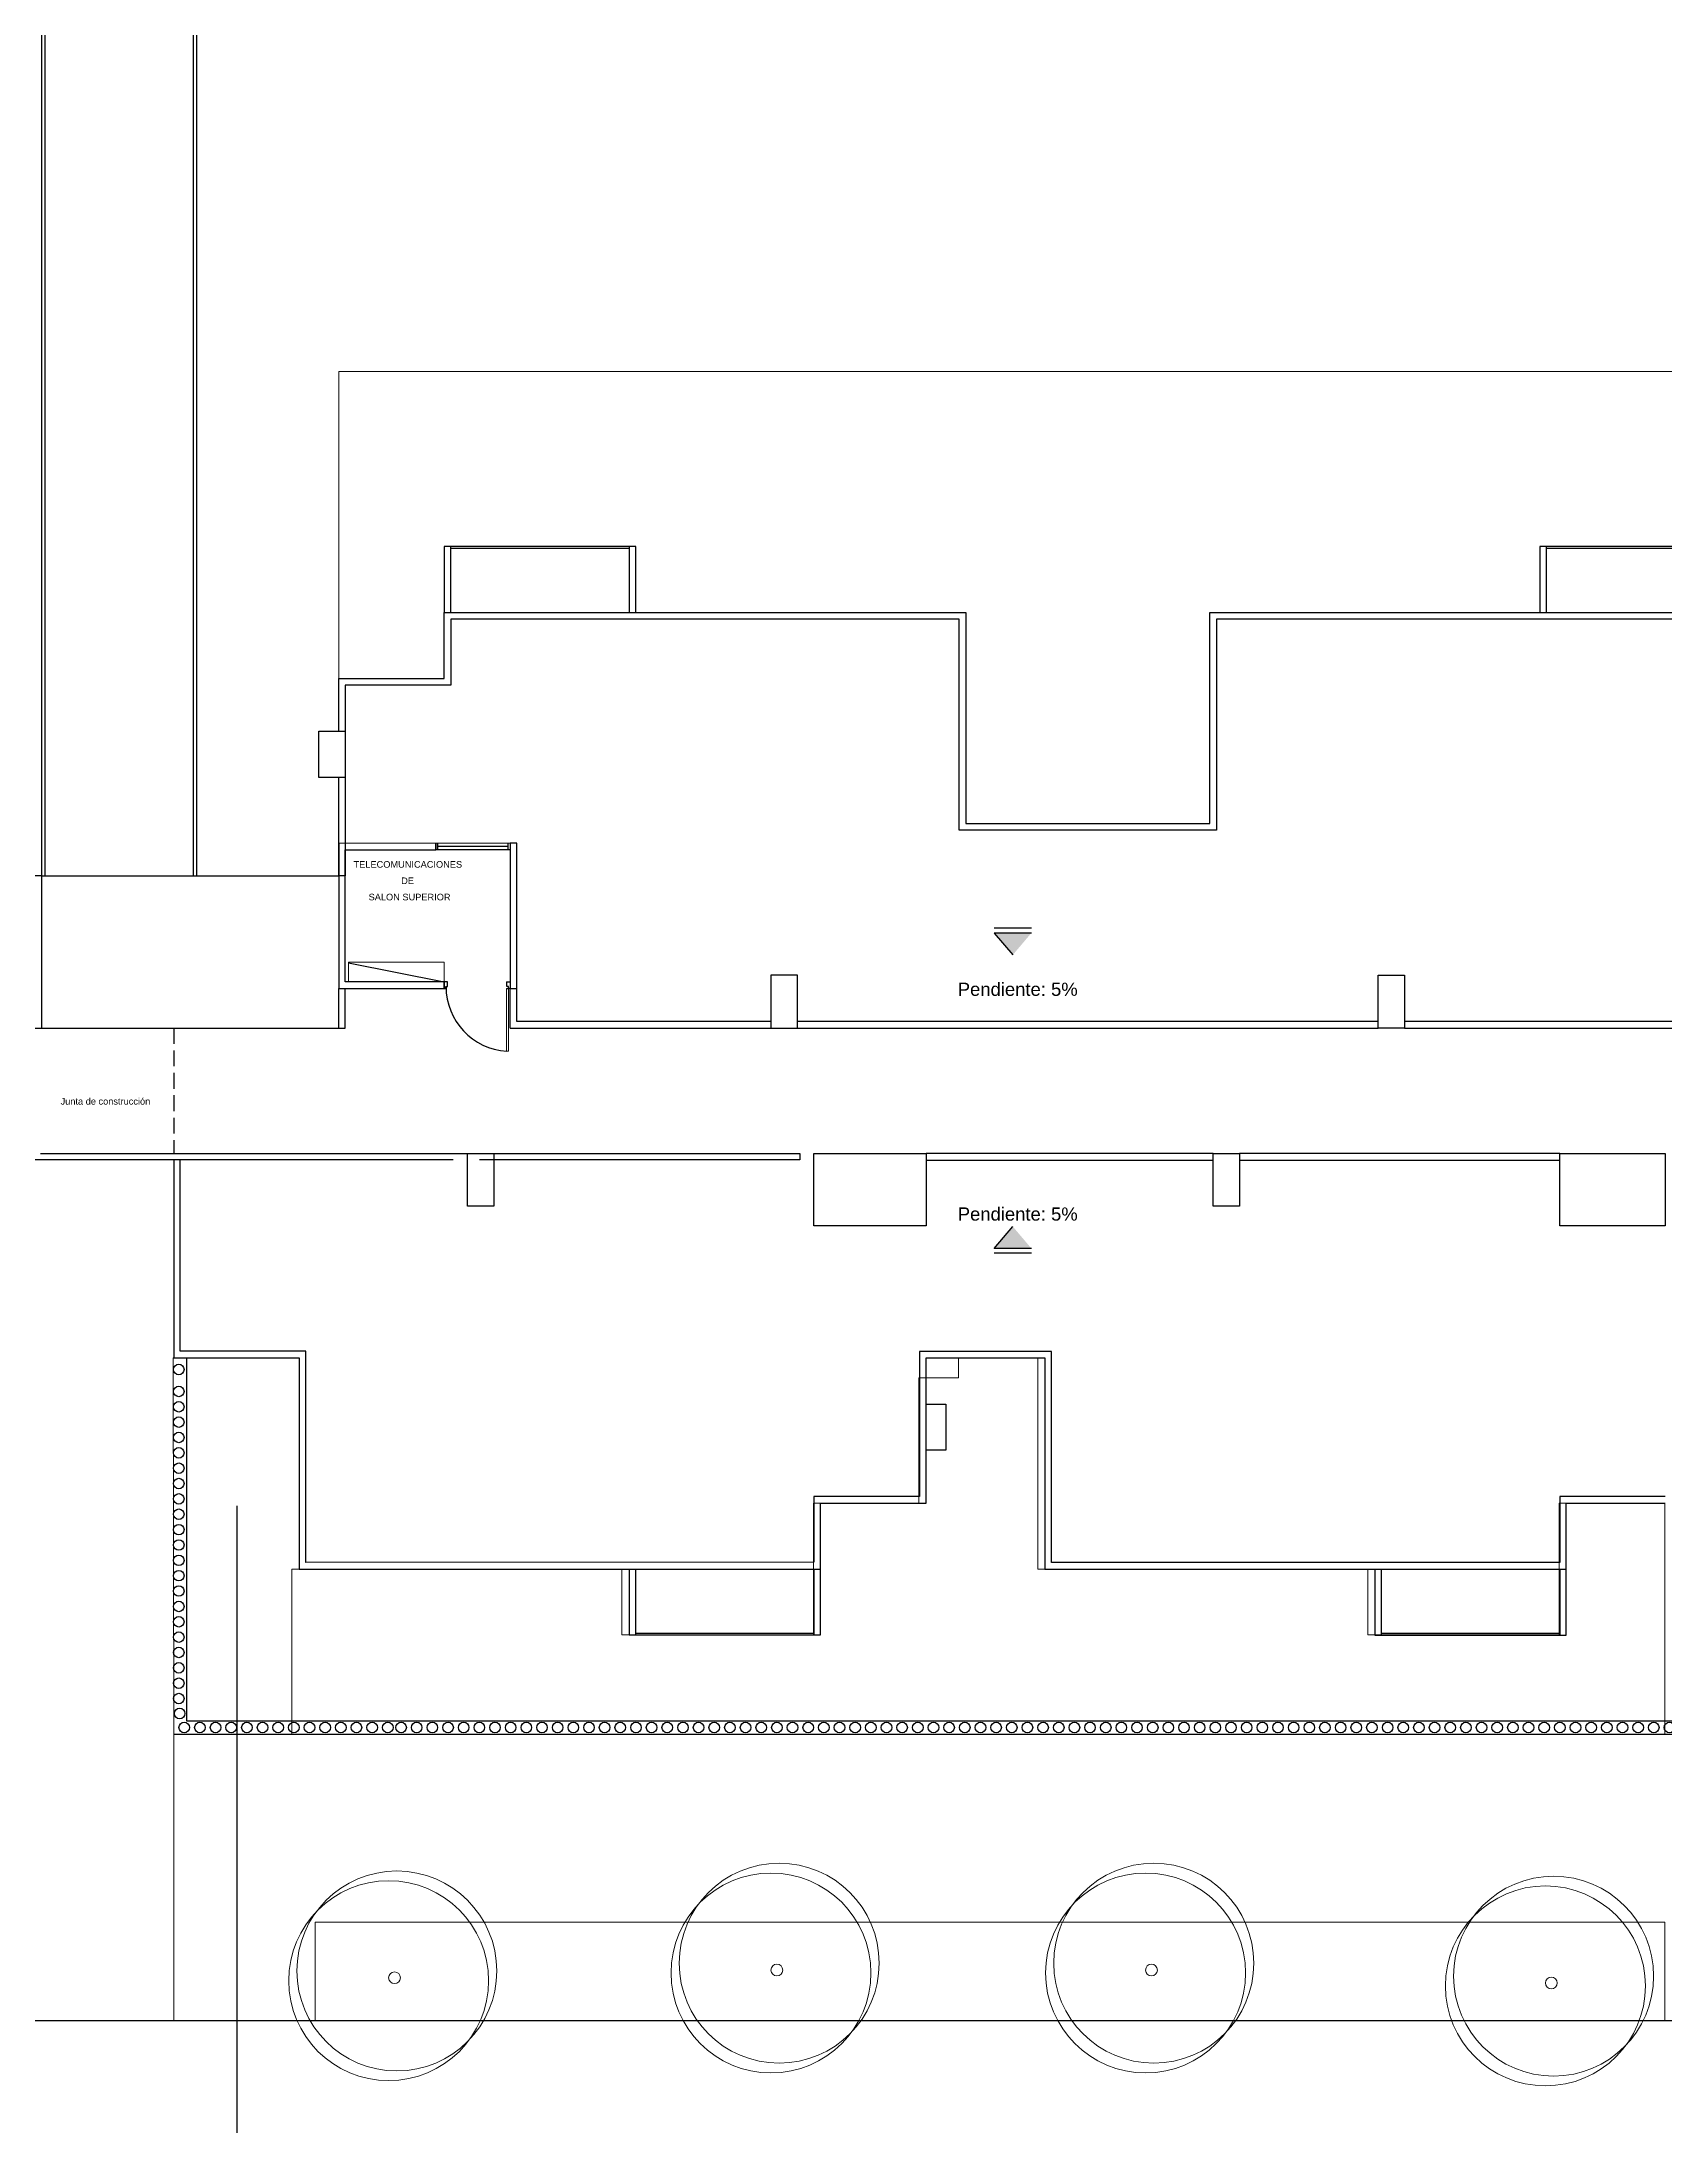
# Model space of a CAD drawing. Header units: metres. Extents: x 0 to 570, y -16 to 122.
# Drawn here: x 510.56 to 535.16, y 4.44 to 36.04 of the extents above; entities that cross this region are included whole.
import ezdxf

# ---------------------------------------------------------------- set-up
doc = ezdxf.new("R2010")
doc.units = ezdxf.units.M
doc.linetypes.add('ACAD_ISO02W100', pattern=[15, 12, -3])
doc.linetypes.add('ACAD_ISO04W100', pattern=[30, 24, -3, 0, -3])
for name, color, linetype, lineweight in [('ARQ- ARBOLES', 85, 'Continuous', 13), ('ARQ-MUROS', 255, 'Continuous', 9), ('ARQ-ZONAS VERDES', 82, 'Continuous', 13), ('ejes estructurales', 252, 'ACAD_ISO04W100', 18), ('SEGUNDO PLANO', 252, 'Continuous', 9)]:
    doc.layers.add(name, color=color, linetype=linetype, lineweight=lineweight)
for name, color, linetype in [('ARQ-MOBILIARIO URBANO', 252, 'Continuous'), ('ARQ-MUEBLES FIJOS', 252, 'Continuous'), ('ARQ-MUROS BAJOS', 252, 'Continuous'), ('ARQ-MUROS MAMPOSTERIA', 7, 'Continuous'), ('ARQ-MUROS VACIADOS', 7, 'Continuous'), ('ARQ-PROYECCIONES', 252, 'ACAD_ISO02W100'), ('ARQ-PUERTAS', 252, 'Continuous'), ('ARQ-SUELO', 252, 'Continuous'), ('ARQ-TECHOS', 252, 'Continuous'), ('ARQ-TEXTO', 7, 'Continuous'), ('ARQ-VENTANAS', 252, 'Continuous')]:
    doc.layers.add(name, color=color, linetype=linetype)
doc.styles.get("Standard").update_dxf_attribs({"font": 'arial.ttf'})

# ---------------------------------------------------------------- blocks, each defined once
blk = doc.blocks.new('ARBOL')
at = {"layer": 'ARQ- ARBOLES'}
for centre, radius in [((128.732, 225.111), 1.515), ((128.856, 224.963), 1.515), ((128.821, 225.067), 0.0892)]:
    blk.add_circle(centre, radius, dxfattribs=at)
blk = doc.blocks.new('reja')
at = {"layer": 'ARQ-MOBILIARIO URBANO'}
for points in [[(87.754, 192.741), (132.442, 192.741), (132.442, 222.043)], [(87.946, 198.441), (87.946, 192.941), (132.242, 192.941), (132.251, 222.043)]]:
    blk.add_lwpolyline(points, dxfattribs=at)
for centre in [(87.83, 198.266), (87.83, 197.934), (87.83, 197.701), (87.83, 197.469), (87.83, 197.236), (87.83, 197.003), (87.83, 196.77), (87.83, 196.537), (87.83, 196.305), (87.83, 196.072), (87.83, 195.839), (87.83, 195.606), (87.83, 195.373), (87.83, 195.141), (87.83, 194.908), (87.83, 194.675), (87.83, 194.442), (87.83, 194.21), (87.83, 193.977), (87.83, 193.744), (87.83, 193.511), (87.83, 193.278), (87.843, 193.052), (87.913, 192.84), (88.15, 192.84), (88.387, 192.84), (88.624, 192.84), (88.862, 192.84), (89.099, 192.84), (89.336, 192.84), (89.573, 192.84), (89.811, 192.84), (90.048, 192.84), (90.285, 192.84), (90.522, 192.84), (90.76, 192.84), (90.997, 192.84), (91.198, 192.84), (91.435, 192.84), (91.672, 192.84), (91.91, 192.84), (92.147, 192.84), (92.384, 192.84), (92.621, 192.84), (92.859, 192.84), (93.096, 192.84), (93.333, 192.84), (93.57, 192.84), (93.808, 192.84), (94.045, 192.84), (94.282, 192.84), (94.519, 192.84), (94.757, 192.84), (94.994, 192.84), (95.231, 192.84), (95.469, 192.84), (95.706, 192.84), (95.943, 192.84), (96.18, 192.84), (96.418, 192.84), (96.655, 192.84), (96.892, 192.84), (97.129, 192.84), (97.367, 192.84), (97.604, 192.84), (97.841, 192.84), (98.078, 192.84), (98.316, 192.84), (98.553, 192.84), (98.79, 192.84), (99.028, 192.84), (99.265, 192.84), (99.502, 192.84), (99.739, 192.84), (99.977, 192.84), (100.214, 192.84), (100.451, 192.84), (100.688, 192.84), (100.926, 192.84), (101.163, 192.84), (101.4, 192.84), (101.637, 192.84), (101.875, 192.84), (102.112, 192.84), (102.349, 192.84), (102.587, 192.84), (102.824, 192.84), (103.061, 192.84), (103.298, 192.84), (103.536, 192.84), (103.773, 192.84), (104.01, 192.84), (104.247, 192.84), (104.485, 192.84), (104.722, 192.84), (104.959, 192.84), (105.196, 192.84), (105.434, 192.84), (105.671, 192.84), (105.908, 192.84), (106.146, 192.84), (106.383, 192.84), (106.62, 192.84), (106.857, 192.84), (107.095, 192.84), (107.332, 192.84), (107.569, 192.84), (107.806, 192.84), (108.044, 192.84), (108.281, 192.84), (108.518, 192.84), (108.755, 192.84), (108.993, 192.84), (109.23, 192.84), (109.467, 192.84), (109.705, 192.84), (109.942, 192.84), (110.179, 192.84), (110.416, 192.84)]:
    blk.add_circle(centre, 0.08, dxfattribs=at)
at = {"layer": 'ejes estructurales'}
blk.add_lwpolyline([(87.754, 192.741), (87.746, 198.441), (87.946, 198.441)], dxfattribs=at)

msp = doc.modelspace()

# ---------------------------------------------------------------- hatches: boundary and pattern name
at = {"layer": 'ARQ-TEXTO'}
h = msp.add_hatch(color=256, dxfattribs=at)
h.dxf.hatch_style = 1
h.paths.add_polyline_path([(525.269, 22.197), (525.551, 22.53), (524.988, 22.53)])
h = msp.add_hatch(color=256, dxfattribs=at)
h.dxf.hatch_style = 1
h.paths.add_polyline_path([(525.269, 18.082), (525.551, 17.749), (524.988, 17.749)])

# ---------------------------------------------------------------- linework, layer by layer
at = {"layer": 'ARQ-MUEBLES FIJOS'}
for points in [[(515.056, 21.089), (515.156, 21.089), (515.156, 21.69)], [(515.056, 21.089), (515.056, 21.689)], [(517.656, 21.089), (517.656, 21.689)], [(517.756, 21.189), (517.756, 21.689)]]:
    msp.add_lwpolyline(points, dxfattribs=at)
at = {"layer": 'ARQ-MUROS'}
msp.add_lwpolyline([(515.206, 21.789), (516.656, 21.789), (516.656, 22.089), (515.206, 22.089)], close=True, dxfattribs=at)
at = {"layer": 'ARQ-MUROS BAJOS'}
for p, q in [((517.656, 23.89), (516.528, 23.889)), ((517.656, 23.789), (516.528, 23.789))]:
    msp.add_line(p, q, dxfattribs=at)
for points in [[(510.556, 23.395), (510.556, 40.188)], [(510.606, 23.395), (510.606, 40.338)], [(512.856, 23.395), (512.856, 40.334)], [(512.906, 23.395), (512.906, 40.188)], [(516.756, 27.389), (516.756, 28.389), (516.656, 28.389), (516.656, 27.389)], [(519.456, 28.389), (516.756, 28.389)], [(519.456, 28.359), (516.756, 28.359)], [(519.556, 27.389), (519.556, 28.389), (519.456, 28.389), (519.456, 27.389)], [(533.356, 27.389), (533.356, 28.389), (533.256, 28.389), (533.256, 27.389)], [(536.056, 28.389), (533.356, 28.389)], [(536.056, 28.359), (533.356, 28.359)], [(515.056, 25.589), (515.056, 26.389), (516.656, 26.389), (516.656, 27.389), (524.556, 27.389), (524.556, 24.189), (528.256, 24.19), (528.256, 27.389), (536.156, 27.389), (536.156, 26.389), (537.356, 26.389), (537.356, 26.29), (536.156, 26.289), (536.056, 26.289), (536.056, 27.287), (528.356, 27.289), (528.356, 24.089), (524.456, 24.089), (524.456, 27.289), (516.756, 27.287), (516.756, 26.289), (515.156, 26.289), (515.156, 25.589)], [(515.056, 23.395), (515.056, 24.889)], [(515.156, 24.889), (515.156, 23.395), (515.056, 23.395)], [(531.206, 21.089), (536.156, 21.089), (536.156, 21.589), (536.056, 21.589), (536.056, 21.189), (531.206, 21.189)], [(521.606, 21.189), (517.756, 21.189), (517.756, 21.189)], [(530.806, 21.189), (522.006, 21.189)], [(517.656, 21.089), (521.606, 21.089)], [(522.006, 21.089), (530.806, 21.089)], [(516.791, 19.09), (510.436, 19.09)], [(510.536, 19.19), (522.041, 19.19), (522.041, 19.09), (517.191, 19.09)], [(512.556, 19.09), (512.556, 16.09), (514.456, 16.089), (514.456, 12.89), (522.356, 12.89), (522.356, 13.89), (523.956, 13.89), (523.956, 16.089), (525.756, 16.089), (525.756, 12.889), (533.656, 12.889), (533.656, 13.889), (535.156, 13.889)], [(535.156, 13.989), (533.656, 13.989), (533.556, 13.989), (533.556, 12.991), (525.856, 12.989), (525.856, 16.189), (523.956, 16.189), (523.856, 16.189), (523.856, 13.99), (522.356, 13.99), (522.256, 13.99), (522.256, 12.992), (514.556, 12.99), (514.556, 16.09), (514.556, 16.19), (512.656, 16.19), (512.656, 19.09)], [(523.956, 19.089), (528.306, 19.089), (528.306, 19.189), (523.956, 19.19), (523.956, 19.089)], [(528.706, 19.089), (533.556, 19.089), (533.556, 19.189), (528.706, 19.189), (528.706, 19.089)], [(519.456, 12.89), (519.456, 11.89), (519.556, 11.89), (519.556, 12.89)], [(522.256, 12.89), (522.256, 11.89), (522.356, 11.89), (522.356, 12.89)], [(530.756, 12.889), (530.756, 11.889), (530.856, 11.889), (530.856, 12.889)], [(533.556, 12.889), (533.556, 11.889), (533.656, 11.889), (533.656, 12.889)], [(519.556, 11.92), (522.256, 11.92)], [(519.556, 11.89), (522.256, 11.89)], [(530.856, 11.919), (533.556, 11.919)], [(530.856, 11.889), (533.556, 11.889)]]:
    msp.add_lwpolyline(points, dxfattribs=at)
at = {"layer": 'ARQ-MUROS VACIADOS'}
for points in [[(515.056, 21.689), (516.656, 21.69), (516.656, 21.789), (515.156, 21.79), (515.156, 23.79), (516.528, 23.789), (516.528, 23.889), (515.056, 23.89), (515.056, 21.689)], [(517.656, 21.689), (517.756, 21.689), (517.756, 23.89), (517.656, 23.89), (517.656, 21.689)]]:
    msp.add_lwpolyline(points, dxfattribs=at)
at = {"layer": 'ARQ-PROYECCIONES', "ltscale": 0.02}
msp.add_lwpolyline([(512.556, 21.09), (512.556, 19.19)], dxfattribs=at)
at = {"layer": 'ARQ-PUERTAS', "lineweight": 15}
for p, q in [((517.601, 20.737), (517.601, 21.689)), ((517.631, 20.737), (517.631, 21.689)), ((517.631, 20.737), (517.601, 20.737))]:
    msp.add_line(p, q, dxfattribs=at)
at = {"layer": 'ARQ-PUERTAS'}
for points in [[(516.656, 21.689), (516.681, 21.689), (516.681, 21.72), (516.706, 21.72), (516.706, 21.79), (516.656, 21.79), (516.656, 21.689)], [(517.601, 21.79), (517.631, 21.79)], [(517.601, 21.689), (517.631, 21.689)], [(517.656, 21.689), (517.631, 21.689), (517.631, 21.72), (517.606, 21.72), (517.606, 21.79), (517.656, 21.79), (517.656, 21.689)]]:
    msp.add_lwpolyline(points, dxfattribs=at)
msp.add_arc((517.666, 21.719), 0.984, 180, 266.2601, dxfattribs=at)
at = {"layer": 'ARQ-SUELO'}
msp.add_lwpolyline([(568.493, 12.789), (568.493, 11.039, -0.414213), (563.493, 6.039), (468.703, 6.039, -0.414213), (463.703, 11.039), (463.703, 12.789)], format="xyb", dxfattribs=at)
at = {"layer": 'ARQ-TECHOS'}
for p, q in [((510.556, 23.395), (515.056, 23.395)), ((510.556, 21.09), (515.056, 21.089))]:
    msp.add_line(p, q, dxfattribs=at)
for points in [[(515.156, 24.889), (514.756, 24.889), (514.756, 25.589), (515.156, 25.589), (515.156, 24.889)], [(505.841, 21.09), (510.556, 21.09), (510.556, 23.395), (505.841, 23.395), (505.841, 21.09)], [(521.606, 21.889), (521.606, 21.089), (522.006, 21.089), (522.006, 21.889), (521.606, 21.889)], [(530.806, 21.089), (530.806, 21.889), (531.206, 21.889), (531.206, 21.089), (530.806, 21.089)], [(517.006, 18.39), (517.006, 19.19), (517.406, 19.19), (517.406, 18.39), (517.006, 18.39)], [(522.256, 18.09), (522.256, 19.19), (523.956, 19.19), (523.956, 18.09), (522.256, 18.09)], [(528.306, 18.389), (528.306, 19.189), (528.706, 19.189), (528.706, 18.389), (528.306, 18.389)], [(533.556, 18.09), (533.556, 19.189), (535.156, 19.189), (535.156, 18.09), (533.556, 18.09)], [(523.956, 14.69), (523.956, 15.39), (524.256, 15.39), (524.256, 14.69), (523.956, 14.69)]]:
    msp.add_lwpolyline(points, dxfattribs=at)
at = {"layer": 'ARQ-TEXTO'}
for points in [[(525.551, 22.601), (524.988, 22.601)], [(525.551, 22.53), (524.988, 22.53), (525.269, 22.197)], [(515.206, 22.079), (516.656, 21.789)], [(525.551, 17.749), (524.988, 17.749), (525.269, 18.082)], [(525.551, 17.678), (524.988, 17.678)], [(513.518, 0.401), (513.518, 13.849)]]:
    msp.add_lwpolyline(points, dxfattribs=at)
at = {"layer": 'ARQ-VENTANAS'}
for p, q in [((516.528, 23.889), (516.528, 23.789)), ((516.558, 23.789), (516.558, 23.889)), ((517.626, 23.84), (516.558, 23.839)), ((517.626, 23.789), (517.626, 23.89))]:
    msp.add_line(p, q, dxfattribs=at)
at = {"layer": 'ARQ-ZONAS VERDES'}
for points in [[(515.056, 26.389), (515.056, 31.039), (536.156, 31.039), (536.156, 28.389), (533.256, 28.389), (533.256, 27.389), (528.256, 27.389), (528.256, 24.19), (524.556, 24.19), (524.556, 27.389), (519.556, 27.389), (519.556, 28.389), (516.656, 28.389), (516.656, 26.389), (515.056, 26.389)], [(514.348, 12.89), (514.348, 10.389), (535.148, 10.389), (535.148, 13.89), (533.548, 13.89), (533.548, 11.89), (530.698, 11.89), (530.648, 11.89), (530.648, 12.89), (525.648, 12.89), (525.649, 16.089), (524.449, 16.09), (524.448, 15.79), (523.848, 15.79), (523.848, 13.89), (522.248, 13.89), (522.248, 11.89), (519.348, 11.89), (519.348, 12.89), (514.348, 12.89)], [(514.698, 7.539), (514.698, 6.039), (535.148, 6.039), (535.148, 7.539), (514.698, 7.539)]]:
    msp.add_lwpolyline(points, dxfattribs=at)
at = {"layer": 'SEGUNDO PLANO'}
msp.add_line((512.556, 10.389), (512.556, 6.039), dxfattribs=at)

# ---------------------------------------------------------------- block references
at = {"layer": 'ARQ-MUROS MAMPOSTERIA'}
msp.add_blockref('reja', (424.803, -182.352), dxfattribs=at)
at = {"layer": 'ARQ-ZONAS VERDES', "xscale": -1, "rotation": 180}
for p in [(387.081, 231.761), (392.874, 231.878), (398.55, 231.878), (404.608, 231.682)]:
    msp.add_blockref('ARBOL', p, dxfattribs=at)

# ---------------------------------------------------------------- texts
at = {"layer": 'ARQ-TEXTO'}
for s, p in [('TELECOMUNICACIONES', (515.281, 23.52)), ('SALON SUPERIOR', (515.509, 23.025)), ('DE', (516.003, 23.272))]:
    msp.add_text(s, height=0.1, rotation=360, dxfattribs=at).set_placement(p)
for s, width, insert, char_height, attachment_point in [('\\PPendiente: 5%{\\H1.81572x; }', 2.32587, (526.253, 22.111), 0.2, 3), ('Junta de construcción', 2.45839, (510.842, 20.029), 0.1, 1), ('\\PPendiente: 5%{\\H1.81572x; }', 2.32587, (526.253, 18.168), 0.2, 9)]:
    msp.add_mtext_dynamic_manual_height_columns(s, width=width, gutter_width=12.5, heights=[0], dxfattribs=dict(at, insert=insert, char_height=char_height, attachment_point=attachment_point))

doc.saveas('drawing.dxf')
